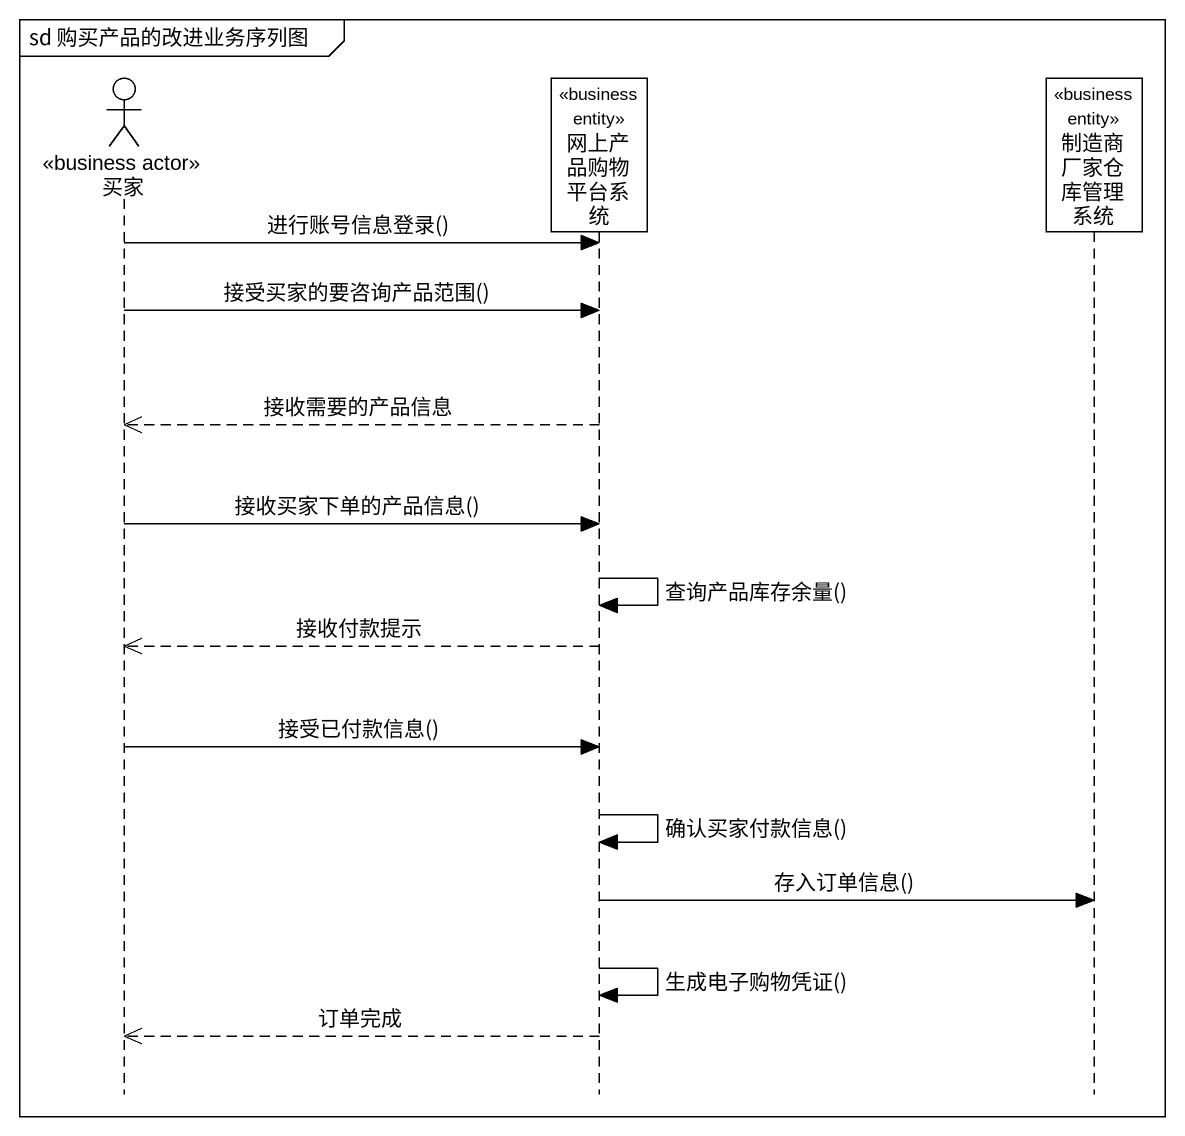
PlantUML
@startuml
mainframe sd 购买产品的改进业务序列图
hide footbox
actor 买家 <<business actor>>
participant 网上产品购物平台系统 <<business entity>>
participant 制造商厂家仓库管理系统 <<business entity>>

买家 -> 网上产品购物平台系统 : 进行账号信息登录()
买家 -> 网上产品购物平台系统 : 接受买家的要咨询产品范围()
网上产品购物平台系统 -->> 买家 : 接收需要的产品信息
买家 -> 网上产品购物平台系统 : 接收买家下单的产品信息()
网上产品购物平台系统 -> 网上产品购物平台系统 : 查询产品库存余量()
网上产品购物平台系统 -->> 买家 : 接收付款提示
买家 -> 网上产品购物平台系统 : 接受已付款信息()
网上产品购物平台系统 -> 网上产品购物平台系统 : 确认买家付款信息()
网上产品购物平台系统 -> 制造商厂家仓库管理系统 : 存入订单信息()
网上产品购物平台系统 -> 网上产品购物平台系统 : 生成电子购物凭证()
网上产品购物平台系统 -->> 买家 : 订单完成
@enduml
